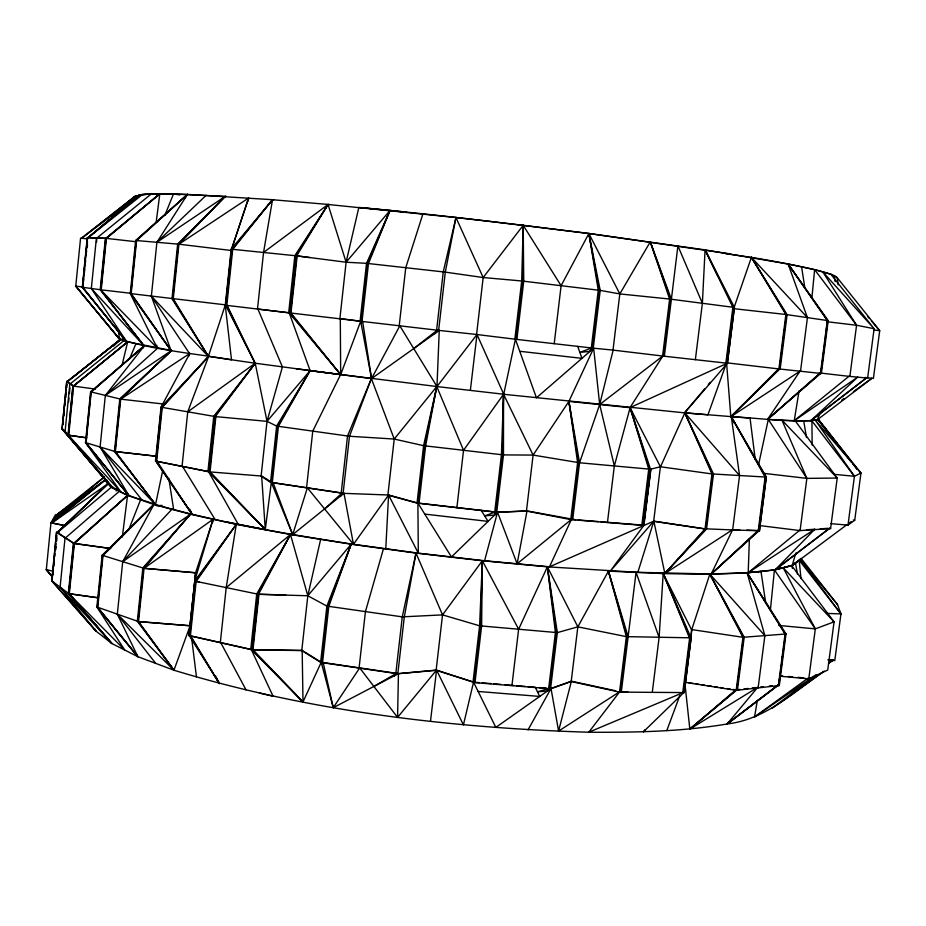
<?xml version="1.0" encoding="UTF-8"?>
<svg xmlns="http://www.w3.org/2000/svg" width="926" height="926" viewBox="0 0 926 926"><rect width="100%" height="100%" fill="white"/><g stroke="black" fill="none" stroke-linecap="round" stroke-linejoin="round"><path stroke-width="1.39" d="M406.41 212.228L389.996 210.457L367.518 263.447L361.082 321.31L362.633 321.484L361.094 323.371L361.684 321.38L339.9 318.521L346.104 262.232L328.047 204.484L296.644 255.854L290.451 312.976L360.689 321.264L340.687 374.625L290.104 312.93L257.486 309.041L263.54 252.474L328.047 204.484L455.962 217.517L523.202 225.307L522.704 281.087L515.863 339.31M64.38 525.436L51.868 523.016L56.567 514.891L104.869 480.212L111.328 487.261L127.556 495.41L153.936 504.485L190.374 514.243L236.292 524.382L290.486 534.51L351.162 544.222L416.005 553.1L482.342 560.739L481.624 626.011L474.98 682.624L436.123 670.308L397.81 673.781L322.537 662.692L320.627 662.368L301.772 650.561L252.462 649.878L188.892 635.606L195.606 572.812L213.096 519.266L144.051 568.321L138.541 621.589L173.949 670.216C308.173 711.168 448.855 727.824 588.774 732.235C634.993 732.478 681.443 731.737 727.13 723.982C765.721 719.49 793.605 692.104 824.267 671.107M398.446 673.596L333.244 707.695L321.241 662.252L302.999 701.943L252.138 649.624L302.177 650.434L321.241 662.252L359.693 667.912L397.567 717.395L398.446 673.596L436.563 670.077L472.179 681.721M846.572 524.961L792.17 565.473L775.224 569.779L748.208 572.696L711.214 573.993L637.829 572.326L547.382 566.828L482.342 560.739L480.606 625.883L473.962 682.508M864.977 377.449L873.403 378.41L879.7 330.686L837.243 277.719L830.877 274.258L814.637 269.651L788.13 264.014L705.068 249.87L588.878 233.526L523.202 225.307L521.697 280.972L514.856 339.194L591.714 347.979L589.989 351.371L579.85 352.389L591.714 347.979M806.546 529.788L814.811 529.221L748.208 572.696L749.4 538.631M273.864 199.784L187.446 194.402L135.659 240.471L130.253 293.554L225.458 304.851L255.136 363.224L340.687 374.625L289.19 312.826L226.801 305.372L232.727 249.326L296.644 255.854L346.104 262.232L358.848 207.459L389.996 210.457L368.467 263.551L362.031 321.426L439.26 330.432L436.979 386.547L310.083 370.701L267.024 421.342L261.12 476.068L270.542 482.388L343.118 493.326L388.584 495.005L417.892 503.05L497.528 512.205L527.021 510.909L575.683 519.775M436.123 670.308L442.535 614.887L482.342 560.739L479.61 625.802L472.966 682.427M695.357 359.693L702.383 303.288L705.068 249.87L734.399 307.444L727.373 363.27L684.58 412.788L707.95 414.825L726.574 362.807L778.905 368.942L785.885 314.481L751.414 257.347L733.681 308.659L785.885 314.481L827.694 320.581L820.841 373.444L800.006 371.187L730.822 416.769L726.574 362.807L727.373 363.27L734.399 307.444L669.625 299.04L619.818 293.924L600.21 290.394L521.697 280.972L483.175 277.534L445.302 272.128L366.522 263.331L346.104 262.232L389.996 210.48L366.522 263.331L360.087 321.195M385.783 548.724L388.584 495.005L353.454 544.314C286.944 534.024 220.353 522.993 155.522 504.635C138.634 497.771 117.81 495.19 105.657 480.305L62.054 428.923L66.753 381.396L62.054 428.923L112.382 487.377L65.052 431.921L69.867 383.688L66.834 381.454M474.98 682.624L550.576 688.817L571.203 681.548L619.529 692.092L652.274 692.359L659.115 637.458L663.201 573.576C700.311 574.27 737.582 574.861 774.437 569.93L792.17 565.473L799.393 560.022M691.109 638.037L691.653 629.935L709.837 574.12L764.864 635.618L758.128 687.902L736.17 690.356L684.789 682.265L689.824 729.109L757.7 687.347L727.13 723.982L778.743 684.916L777.805 685.066M739.735 529.892L732.674 529.672L711.214 573.993L758.672 530.482L759.482 530.795L766.358 477.087L711.967 473.927L660.412 466.762L650.503 469.239L579.549 462.78L533.098 455.083L503.478 454.909L423.587 445.684L394.221 439.051L349.472 436.262L276.642 426.076L267.024 421.342L255.217 363.224L208.35 356.406L173.255 298.878L178.915 244.198L248.608 198.025L231.211 250.483L178.915 244.198L135.659 240.471M69.867 383.688L72.934 385.945L68.026 435.012L120.507 491.405L85.481 442.593L90.586 391.825L120.704 399.152L189.818 353.431L161.02 407.197L155.441 461.113L209.426 471.866L261.653 476.057L272.221 482.527L272.094 484.31L273.066 482.666L343.986 493.303L353.454 544.314L418.309 553.158L484.587 560.751L549.488 566.805L653.849 521.13L706.55 529.105L713.483 474.031L684.846 412.88L503.547 394.268L463.532 450.302L456.877 507.714L417.024 503.107L387.89 495.063L394.221 439.051L371.384 378.584L347.539 435.996L341.196 493.06M189.68 631.266L195.722 572.777L188.892 635.606M652.274 692.359L684.279 692.579L684.592 688.099M684.8 685.414L685.008 682.74M189.564 631.382L190.073 625.756L138.541 621.589L96.848 606.981L102.126 555.23L153.936 504.485L122.718 561.677L117.324 614.181L137.916 656.719L173.949 670.216L190.131 625.756L138.541 621.589M811.859 298.241L814.637 269.651L856.573 325.257L874.121 328.707L867.616 378.109L848.934 376.315L794.219 420.705L767.573 419.385L800.006 371.187M58.581 514.659L55.444 514.833L50.965 522.75L46.3 569.872L51.983 576.377M146.678 194.356L138.622 195.479L81.442 238.306L134.941 196.393L142.43 194.529L159.816 193.812L187.446 194.402L156.899 242.299L151.366 296.17L208.35 356.406L225.342 304.839L226.419 305.325L255.136 363.224L227.136 305.406L225.261 305.186L231.5 359.786C194.159 353.385 155.765 350.479 119.547 339.113L75.758 286.134L80.574 238.156L87.692 238.896M63.13 424.664L63.408 421.643M64.056 415.982L64.403 411.595M64.994 405.982L65.271 402.984M65.85 397.358L66.267 392.937M66.857 387.3L67.123 384.325M68.559 402.173L68.987 397.914M69.404 393.666L69.971 387.982M51.706 580.833L68.941 593.728L124.744 650.04L96.848 606.981L137.916 656.719L97.369 607.167L102.636 555.392L153.936 504.485L103.029 555.554L97.751 607.352L137.916 656.719L111.919 643.547L96.003 631.115L51.706 580.833L56.544 532.323L59.333 532.103M51.995 581.146L56.544 532.323M52.921 575.127L53.21 572.28M53.777 566.573L54.206 562.29M54.773 556.584L55.062 553.736M55.629 548.03L56.058 543.747M56.625 538.041L56.914 535.193M55.768 549.743L56.058 546.884M56.625 541.178L56.914 538.319M96.408 237.947L91.338 288.495L126.746 341.775L82.298 287.268L87.252 237.588L106.027 238.341L136.261 241.755M83.514 281.666L83.791 278.819M84.359 273.147L84.787 268.887M85.354 263.216L85.632 260.38M86.199 254.696L86.627 250.448M87.194 244.765L87.484 241.929M72.934 385.945L68.339 435.197L86.535 437.824M71.371 405.6L71.8 401.398M72.216 397.196L72.633 392.983M73.061 388.781L73.339 385.98L127.649 341.856L171.484 350.514L120.704 399.152L115.356 451.599L155.522 504.635L162.582 471.184M87.229 247.612L87.519 244.777M86.755 437.848L68.732 435.22L73.559 386.049L127.649 341.856L120.658 339.205L67.436 381.547L73.64 386.107L127.649 341.856L121.989 365.457M94.741 628.812L96.003 631.115L60.097 587.165L65.052 537.821L56.764 532.462M96.501 242.23L96.779 239.417M65.052 537.821L73.397 543.226L68.35 593.392L111.919 643.547L60.097 587.165M122.325 536.976L127.556 495.41L73.779 543.226L68.709 593.566L111.919 643.547L68.941 593.728L73.987 543.527L73.397 543.226M98.538 597.849L69.323 593.728L74.369 543.527L127.556 495.41L74.138 543.388L57.192 532.346L108.053 483.685L111.328 487.25L115.299 489.252M105.39 238.306L100.216 289.711L143.785 345.572L91.338 288.495L82.298 287.268M106.027 238.341L100.841 289.803L143.785 345.572L100.598 289.769L105.772 238.329L159.816 193.812L156.17 222.309M142.43 194.529L88.225 237.669L138.622 195.479L87.901 237.669L106.154 238.387L159.816 193.812L106.397 238.399L101.223 289.838L91.338 288.495M106.652 482.851L106.941 480.027M770.386 610.153L774.437 569.93L791.962 565.473M116.213 491.011L116.502 488.176M156.413 455.453L156.992 449.781M157.293 446.945L157.883 441.262M158.323 437.014L158.763 432.755M159.203 428.495L159.793 422.823M160.082 419.987L160.673 414.304M160.962 411.468L161.402 407.22M156.112 461.252L161.703 407.313L208.605 356.429L187.746 411.827L182.04 466.426M156.668 461.38L162.258 407.417L208.605 356.429L161.02 407.197L215.272 416.584L267.024 421.342L282.418 366.939L257.914 309.087M189.68 635.78L195.444 581.239L236.292 524.382L226.199 587.628L220.319 642.679M190.386 635.977L196.15 581.412L236.292 524.382L194.645 581.077L258.481 594.295L307.814 595.765L326.878 606.09L402.278 616.866L442.535 614.887L479.61 625.802L557.336 632.62L577.836 626.844L626.358 636.637L691.097 637.829L684.268 692.104L643.304 731.91L645.144 729.7M225.261 305.186L231.187 249.175L272.51 199.738L329.598 204.565M207.922 471.589L213.756 416.341L255.217 363.224L187.746 411.827M225.759 303.786L231.523 249.221L231.095 250.46L248.608 198.025L248.307 200.873M226.083 305.291L231.998 249.256L272.51 199.738L263.54 252.474M208.72 471.728L214.566 416.469L255.217 363.224L215.272 416.584L209.426 471.866M343.986 493.303L292.685 534.638L271.306 482.388L265.287 529.533L210.04 471.878L215.885 416.619M212.795 522.114L213.096 519.266L194.645 581.077M250.726 649.531L256.733 593.96L290.486 534.51L307.814 595.765L301.772 650.561M251.629 649.693L257.648 594.122L290.486 534.51L226.199 587.628M288.68 312.768L294.862 255.657L328.047 204.484L295.788 255.761L289.606 312.872L290.961 313.034L340.687 374.625L340.293 318.556M252.462 649.878L258.481 594.295L290.486 534.51M270.542 482.388L276.642 426.076L310.083 370.701L278.402 426.33L272.302 482.666M271.457 482.527L277.557 426.203L310.083 370.701M290.961 313.034L297.153 255.923L296.297 255.831M306.552 487.828L312.768 431.134L340.56 374.625M320.627 662.368L326.878 606.09L351.162 544.222L307.814 595.765L320.651 539.337M321.611 662.518L327.862 606.229L351.162 544.222L328.799 606.391L322.537 662.692M343.118 493.326L349.472 436.262L371.384 378.584M359.068 668.074L365.434 611.6L383.491 548.643M399.21 325.767L405.75 267.707L422.881 213.987M395.807 673.515L402.278 616.866L416.005 553.1L442.535 614.887M436.609 330.142L443.253 271.897L455.962 217.517L483.175 277.534L476.577 334.483L515.412 339.24L536.443 397.821L593.647 348.199L599.678 404.512L614.343 465.952L607.444 522.53L570.752 519.579L526.454 511.048L496.73 512.298L456.877 507.714M417.024 503.107L423.587 445.684L436.771 386.547L503.721 394.245L515.412 339.24M397.81 673.781L404.28 617.133L416.005 553.1M418.043 503.223L424.606 445.8L436.771 386.547L463.532 450.302M419.038 503.362L425.613 445.927L436.771 386.547L394.221 439.051M494.715 512.09L501.452 454.689L503.547 394.268L533.098 455.083L526.454 511.048M495.711 512.182L502.459 454.793L503.547 394.268L503.478 454.909L496.73 512.298M516.893 339.425L523.734 281.215L523.202 225.307L483.175 277.534M430.509 721.146L436.563 670.077L463.428 724.896L473.545 682.161L479.286 682.636M470.35 390.402L476.994 334.517L438.635 330.374L445.302 272.128L455.962 217.517M511.928 685.645L518.629 629.24L547.382 566.828L577.836 626.844L571.203 681.548M554.211 343.696L561.11 285.694L588.878 233.526L619.818 293.924L613 350.109L662.796 356.035L630.027 407.625L727.292 363.247L662.599 356.024L669.625 299.04L650.283 241.825L619.818 293.924M548.643 688.689L555.415 632.47L547.382 566.828L557.336 632.62L550.576 688.817M549.593 688.736L556.352 632.527L547.382 566.828M570.752 519.579L577.616 462.595L568.888 401.409L593.647 348.199L592.258 348.06L599.215 290.278L588.878 233.526L600.21 290.394L593.253 348.164L613.162 350.121L599.678 404.512L579.549 462.78L572.685 519.752M571.701 519.66L578.565 462.687L568.888 401.409L630.097 407.683L660.412 466.762L653.652 521.35L705.739 529.059L712.673 473.973L684.846 412.88L750.048 418.135L755.269 459.655M619.529 692.092L626.358 636.637L608.44 571.157L663.201 573.576L691.653 629.935L690.402 639.924M620.374 692.104L627.203 636.66L608.44 571.157L577.836 626.844M621.288 692.139L636.058 572.372L659.115 637.458M607.444 522.53L641.811 525.285L648.744 469.088L630.097 407.683L614.343 465.952M642.656 525.343L649.589 469.146L630.097 407.683L650.503 469.239L643.57 525.412L641.811 525.285M671.385 299.26L664.359 356.221L663.444 356.116L670.47 299.144L650.283 241.825L671.385 299.26L677.913 245.888L702.383 303.288M732.674 529.672L664.856 573.507L653.849 521.13L610.35 571.064L643.998 525.216L650.712 469.169M643.57 525.412L650.955 469.112M682.751 692.602L689.604 638.222L663.201 573.576L691.12 638.222M683.469 692.567L690.321 638.211L663.201 573.576M685.726 677.033L686.085 674.174M686.629 669.903L687.161 665.62M687.52 662.761L688.064 658.479M688.423 655.62L688.956 651.337M689.326 648.489L689.858 644.207M684.279 692.579L691.132 637.829M705.022 529.035L711.967 473.927L684.846 412.88L660.597 466.611M727.396 358.582L727.755 355.723M728.287 351.452L728.831 347.169M729.19 344.322L729.723 340.039M730.082 337.18L730.44 334.332M731.17 328.626L731.528 325.778M732.061 321.496L732.42 318.637M732.964 314.365L733.323 311.506M705.195 528.781L664.856 573.507L706.712 528.85L732.651 529.938L739.561 475.536L731.32 416.839L766.358 477.087L765.339 481.092M736.17 690.356L742.965 637.296L709.837 574.12L744.203 637.238L737.42 690.264M736.737 690.298L743.532 637.25L709.837 574.12M759.378 527.67L759.482 530.795M759.737 524.845L760.281 520.609M760.64 517.784L761.184 513.548M761.542 510.735L762.086 506.499M762.63 502.262L763.174 498.026M763.533 495.202L763.892 492.377M764.436 488.152L764.795 485.328M820.702 373.41L767.573 419.385L819.788 373.317L821.362 373.502L828.214 320.662L788.13 264.014L807.437 317.618L800.515 371.268L779.785 369.023L730.822 416.769C760.061 417.881 789.6 423.032 818.815 419.86L860.948 473.093L854.733 520.227L847.985 525.135L830.877 523.665M758.128 687.902L778.384 685.634L785.074 634.078L747.132 572.858L760.975 571.354L765.79 603.532M779.298 680.622L779.669 677.763M782.076 659.196L782.447 656.337M778.801 685.541L785.48 634.009L747.132 572.858L764.864 635.618L786.012 633.963L779.333 685.483L778.384 685.634M800.087 530.586L806.859 478.372L781.938 420.126L837.208 478.048L830.599 528.561L800.087 530.586L759.852 525.598M820.887 371.986L821.258 369.127M821.813 364.856L822.184 361.997M822.739 357.725L823.11 354.866M823.665 350.595L824.036 347.736M824.591 343.465L824.962 340.606M825.517 336.335L825.888 333.487M826.432 329.205L826.802 326.357M808.78 678.816L815.32 628.87L783.188 567.754L834.071 621.832L827.728 670.077L808.78 678.816L780.711 676.304M830.877 274.258L874.121 328.707L822.878 271.989L856.573 325.257L849.871 376.442L819.278 372.912M847.985 525.135L854.42 476.277L815.412 420.369L860.948 473.093L854.42 476.277L834.442 474.378M801.094 558.401L837.579 604.666L840.935 613.926L834.789 660.562L829.025 660.423M799.092 390.865L794.219 420.705L857.719 377.137L810.713 420.786L795.596 420.717M822.901 672.044L772.018 708.355L816.165 674.684L754.563 716.944L757.341 700.369M549.488 566.805L571.411 519.428L517.136 563.784L527.021 510.909M758.683 464.157L768.302 419.443L806.859 478.372L837.208 478.048L795.191 420.786M627.851 691.745L619.772 691.687L558.586 731.077L571.411 681.189L615.628 690.784M484.587 560.751L497.528 512.205L517.136 563.784M795.839 553.019L792.17 565.473L795.654 562.846M494.577 515.076L495.514 511.985L484.657 515.875L494.577 515.076L496.521 512.09M637.829 572.326L653.849 521.13M322.225 662.391L321.681 663.93L323.151 662.565L333.244 707.695L359.693 667.912M188.811 356.14L189.818 353.431M666.813 730.521L679.788 695.669M128.54 530.135L140.567 499.878M810.713 420.786L866.412 377.958L810.713 420.786L817.415 419.721L820.089 413.019M164.782 215.538L173.428 194.101M129.362 359.323L135.937 343.72M51.972 576.146L46.3 569.606L53.257 571.307M296.239 368.814L371.558 378.584L399.824 325.836L436.979 386.547L476.994 334.517L503.721 394.245M733.681 308.659L734.318 307.501M528.04 729.896L551.016 688.481L571.411 681.189M547.486 690.97L549.095 688.354L537.497 691.849L547.486 690.97L550.032 688.4M142.963 348.06L144.479 345.63L90.586 391.825M533.098 455.083L568.888 401.409L579.549 462.78M185.015 197.921L187.446 194.402L136.203 240.517L130.786 293.623L171.021 350.479L151.366 296.17L189.448 353.408M778.21 684.974L727.13 723.982L728.774 721.609M437.222 330.2L434.664 333.707L438.241 330.316L437.222 330.2L413.76 348.581M619.772 691.687L588.774 732.235L684.268 692.104M144.479 345.63L91.199 391.999L86.083 442.802L128.888 495.537L85.84 442.697L90.956 391.918L144.479 345.63L105.332 395.425L100.101 447.015L128.888 495.537L85.481 442.593L115.356 451.599L155.36 456.124M232.727 249.326L272.51 199.738M589.989 351.371L592.663 348.083L591.309 347.945L598.265 290.151L588.878 233.526M397.567 717.395L436.563 670.077M684.58 412.788L704.663 388.885M708.321 384.545L710.138 382.369M343.037 493.164L340.479 496.128L342.053 493.026L324.598 508.93L353.454 544.314M664.856 573.507L705.901 528.804M171.923 509.3L122.718 561.677L102.126 555.23M178.915 244.198L225.215 196.358L156.899 242.299L206.093 195.363M829.858 528.19L775.224 569.779L814.811 529.221M497.528 512.205L451.448 556.954L417.892 503.05L418.309 553.158L388.584 495.005M104.279 477.064L54.321 518.78L104.869 480.212L51.868 523.016L108.053 483.685L57.481 532.612L111.328 487.261M57.4 532.473L108.053 483.685M157.79 348.037L105.332 395.425L171.484 350.514L120.311 399.048L114.963 451.471L155.522 504.635L100.101 447.015L142.014 500.028M171.484 350.514L119.778 398.944L114.442 451.356L155.522 504.635M734.295 423.321L731.32 416.839L765.686 477.04L758.799 530.772L758.105 530.482L711.214 573.993L759.343 530.505L766.207 476.878L765.536 476.832M187.446 194.402L136.608 240.54L131.191 293.669L171.021 350.479L130.253 293.554L157.212 347.991L100.598 289.769M113.354 346.162L120.727 339.553M127.545 202.921L129.652 201.058M131.77 199.194L134.941 196.393L138.831 195.374A269.64 12.895 6.7 0 1 174.157 194.066L226.338 196.37M767.573 419.385L820.181 373.352M65.561 537.832L119.327 491.278M737.131 689.731L689.824 729.109L735.881 689.835L739.862 689.419M689.824 729.109L736.448 689.766M88.132 237.681L138.622 195.479M110.819 216.429L113.007 214.601M115.206 212.783L134.941 196.393L81.442 238.306M748.208 572.696L799.647 530.251M96.917 238.017L150.996 194.182M70.399 383.734L124.096 340.513M104.869 480.212L51.925 522.901M71.615 378.317L120.646 339.31L67.413 381.454L120.623 339.321M56.81 514.706L104.129 477.052M120.542 338.314L119.547 339.113L75.793 286.146L82.889 286.991M599.678 404.512L662.784 356.035M727.13 723.982L776.683 685.934M775.224 569.779L829.488 528.214L830.599 528.561M817.415 419.721L871.968 378.236L853.378 391.71M849.107 523.144L851.214 521.546M56.752 514.81L74.103 502.274M792.621 564.964L799.15 560.207L840.935 613.926L826.524 613.371M754.563 716.944L807.912 678.214M841.757 400.136L844.084 398.458M828.758 663.294L833.423 659.937L827.832 659.81M360.689 321.264L371.558 378.584L439.26 330.432M828.492 662.97L833.423 659.937M373.896 686.444L396.444 673.329L397.451 673.445L394.025 675.911L396.444 673.329L361.117 668.121M778.766 625.444L815.32 628.87L834.071 621.832L791.672 565.647L792.413 568.402M743.983 688.944L748.092 688.469M752.213 687.983L756.322 687.509M760.57 687.023L763.441 686.698M769.182 686.05L772.064 685.715M764.864 635.618L742.965 637.296L691.421 629.53M820.147 528.85L828.157 528.306M156.587 505.758L162.05 505.388M285.717 595.013L258.991 594.237L252.972 649.809L302.999 701.943L302.177 650.434M746.807 530.123L758.105 530.482M732.651 529.938L758.232 530.772L765.119 477.029L731.32 416.839M725.394 253.608L752.502 257.532A353.767 16.691 6.6 0 1 837.278 277.846M578.079 519.961L598.451 521.581M601.009 521.789L643.998 525.216M478.129 691.467L539.742 696.433L535.24 687.219L528.063 686.629M482.157 682.867L490.768 683.573M493.639 683.816L500.804 684.395M505.11 684.754L513.722 685.46M516.592 685.691L525.192 686.398M539.395 687.567L546.317 688.134M195.722 572.777L144.051 568.321L122.718 561.677L190.374 514.243L144.051 568.321L195.606 572.812M779.923 675.737L782.725 675.98M788.327 676.478L792.517 676.848M798.119 677.346L803.722 677.844M231.998 249.256L233.063 249.383M231.187 249.175L232.345 249.314M519.741 351.29L581.956 358.35L577.72 346.382M120.704 399.152L163.647 404.049M115.356 451.599L155.499 456.124M424.779 514.104L488.083 521.384L481.196 510.342M100.841 289.803L130.879 293.299M764.019 473.371L806.859 478.372M826.791 321.704L856.573 325.257M225.597 305.221L226.419 305.325M866.192 377.935L867.616 378.109M874.156 329.98L879.7 330.686L871.297 320.778M297.153 255.923L309.84 257.567M821.362 373.502L820.448 373.386L827.3 320.523L788.13 264.014L789.16 266.665M73.247 386.084L95.378 389.07M73.987 543.527L110.588 548.505M110.634 548.505L74.138 543.388M68.941 593.728L98.399 597.86M689.048 682.902L693.308 683.527M696.144 683.955L698.98 684.372M701.815 684.789L704.663 685.205M707.499 685.634L711.758 686.259M714.594 686.675L717.43 687.104M720.266 687.52L723.113 687.937M727.373 688.574L730.209 688.99M733.045 689.407L735.881 689.835M174.157 194.066L179.864 194.923M729.7 253.84L590.557 233.688L491.336 221.557A276.932 13.635 6.6 0 0 360.469 207.563M210.04 471.878L155.869 461.113L192.203 514.393L189.784 509.196M272.221 482.527L273.066 482.666L292.685 534.638L307.363 487.817L324.598 508.93M75.758 286.134L119.547 339.113L118.331 330.536M859.548 472.85L860.948 473.093M226.627 521.951L265.287 529.533L261.653 476.057M64.924 525.655L50.965 522.75M155.823 461.125L192.203 514.393L157.05 461.391M853.332 519.937L854.733 520.227M196.486 581.389L199.229 581.956M194.992 581.053L195.791 581.215M215.492 675.864L219.404 683.573L190.027 635.745L251.235 649.462L302.999 701.943M259.511 693.042L273.089 696.271L251.235 649.462M836.085 477.77L837.208 478.048M832.705 621.369L834.071 621.832M853.263 464.377L857.071 469.031M68.732 593.381L69.323 593.728M785.155 633.488L786.012 633.963L747.132 572.858L748.243 575.509M778.488 684.939L779.333 685.483M817.681 418.818L818.815 419.86M173.949 670.216L137.326 621.219L142.835 567.985L190.374 514.243L143.507 568.147L137.986 621.404L173.949 670.216L117.324 614.181L155.707 663.386M856.839 468.915L853.378 464.516M209.322 471.739L265.287 529.533L208.512 471.6L238.329 524.521M62.702 428.97L68.732 435.22M751.414 257.347L787.112 314.655L780.143 369.08L779.113 368.942L730.822 416.769L778.558 368.884L779.472 368.999L786.44 314.562L751.414 257.347L807.437 317.618M51.914 580.984L96.003 631.115M684.846 412.88L739.561 475.536M46.369 569.745L52.03 576.261M867.558 316.368L869.433 318.567M62.03 428.773L105.657 480.305L65.052 431.921M68.246 435.116L112.382 487.377M800.157 559.223L837.579 604.666M839.836 447.339L818.376 420.08L833.307 438.97M849.686 459.828L851.469 462.097M818.341 420.034L830.599 435.602M835.865 442.281L846.376 455.627M818.561 419.941L834.314 440.024M854.42 476.277L811.905 420.902L812.16 445.163M800.041 559.281L840.935 613.926M788.13 264.014L827.694 320.581M774.437 569.93L815.32 628.87M523.202 225.307L561.11 285.694M189.228 635.572L219.404 683.573L190.721 635.942M182.538 466.438L215.029 519.405M220.747 642.632L246.027 689.858M482.342 560.739L518.629 629.24M705.068 249.87L733.589 307.339L726.563 363.177L725.845 363.108L732.883 307.247L705.068 249.87L717.511 275.427M473.545 682.161L495.838 727.408L551.016 688.481L558.586 731.077M289.19 312.826L310.152 370.713M608.44 571.157L628.117 636.718M122.22 336.265L123.089 340.421M834.118 276.017L835.125 281.573M795.469 562.892L797.506 574.236M156.714 345.213L157.212 347.991M803.675 420.844L806.523 437.535M801.58 266.85L804.902 288.264M362.633 321.484L371.558 378.584M168.821 478.418L173.637 509.45M837.243 277.719L838.123 284.826M191.705 638.523L196.439 676.825M799.15 560.218L801.002 578.6M87.484 237.6L82.518 287.291L126.746 341.775L82.611 287.315L87.576 237.588M177.665 244.082L172.004 298.728L208.35 356.406L172.687 298.809L178.348 244.14L225.215 196.358L177.665 244.082M73.443 376.87L71.8 378.294L73.443 376.87M828.214 320.662L827.288 320.616L828.214 320.662M850.901 461.241L835.947 442.315L850.936 461.229"/></g></svg>
